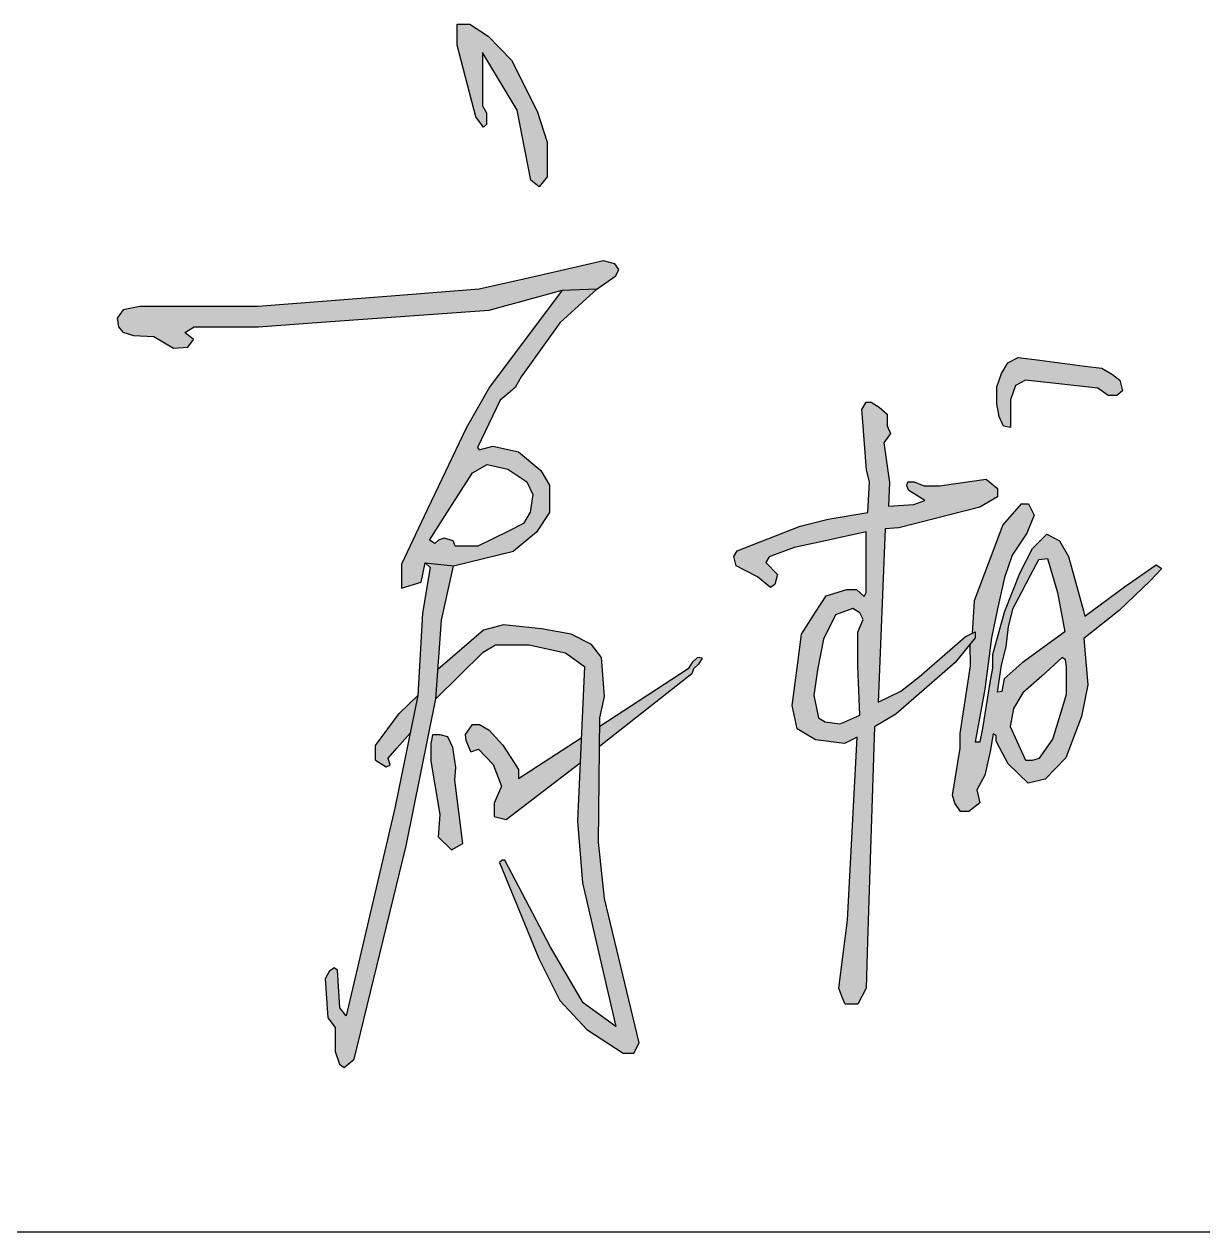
# Model space of a CAD drawing. Extents: x 33088 to 140010, y 13737 to 369010.
# Drawn here: x 90131 to 90937, y 301598 to 302423 of the extents above; entities that cross this region are included whole.
import ezdxf

# ---------------------------------------------------------------- set-up
doc = ezdxf.new("R2010")
doc.units = 0
doc.header["$LTSCALE"] = 1000
doc.header["$MEASUREMENT"] = 0
doc.layers.get('0').update_dxf_attribs({"linetype": 'CONTINUOUS'})
doc.layers.add('PUB_TITLE', color=4, linetype='CONTINUOUS')

msp = doc.modelspace()

# ---------------------------------------------------------------- hatches: boundary and pattern name
h = msp.add_hatch(color=256)
h.paths.add_polyline_path([(90448.32, 302415.14), (90435.72, 302423.47), (90427.17, 302423.47), (90427.17, 302409.16), (90439.99, 302360.07), (90445.12, 302353.02), (90447.26, 302354.89), (90447.26, 302357.66), (90447.26, 302362.77), (90444.49, 302367.67), (90444.49, 302378.11), (90444.49, 302404.09), (90468.17, 302364.76), (90477.55, 302316.84), (90483.31, 302312.35), (90488.7, 302319.08), (90488.7, 302342.78), (90481.86, 302363.91), (90464.34, 302398.92)])
h.paths.add_polyline_path([(90499.01, 302241.62), (90522.93, 302242.59), (90535.64, 302251.45), (90537.63, 302255.79), (90534.92, 302259.51), (90527.26, 302261.71), (90497.57, 302254.92), (90473.7, 302249.46), (90442.17, 302242.25), (90378.94, 302237.34), (90291.01, 302230.52), (90210.05, 302230.52), (90198.67, 302228.19), (90194.5, 302222.44), (90195.46, 302216.63), (90198.57, 302212.97), (90205.81, 302210.63), (90219.68, 302209.99), (90233.2, 302201.9), (90242.95, 302202.61), (90246.76, 302207.84), (90240.81, 302212.59), (90247.23, 302216.63), (90291.23, 302216.63), (90334.03, 302219.72), (90362.96, 302221.81), (90449.1, 302228.02)])
h.paths.add_polyline_path([(90456.65, 302166.46), (90460.43, 302169.68), (90466.73, 302175.04), (90470.93, 302182.26), (90497.33, 302219.21), (90522.93, 302242.59), (90499.01, 302241.62), (90449.3, 302175.32), (90433.34, 302147.33), (90404.57, 302086.98), (90389.01, 302054.34), (90389.01, 302037.9), (90402.43, 302041.94), (90405.22, 302055.27), (90424.62, 302053.05), (90465.58, 302063.13), (90481.51, 302076.19), (90490.21, 302089.64), (90490.21, 302108.26), (90484.41, 302118.4), (90469.1, 302131.04), (90451.62, 302135), (90442.31, 302132.33), (90441.07, 302134.01)])
h.paths.add_polyline_path([(90447.68, 302122.42), (90461.89, 302119.33), (90474.73, 302110.51), (90478.85, 302101.81), (90477.14, 302089.9), (90472.44, 302081.99), (90462.23, 302076.9), (90451.5, 302071.54), (90441.39, 302066.49), (90425.77, 302066.49), (90424.35, 302070.23), (90418.15, 302072.04), (90414.44, 302070.74), (90411.8, 302068.32), (90408.13, 302070.65), (90422.12, 302092.49), (90437.66, 302116.75)], flags=16)
h.paths.add_polyline_path([(90416.5, 302016.07), (90424.62, 302053.05), (90405.22, 302055.27), (90408.58, 302052.08), (90403.54, 302020.87), (90400.14, 301964.53), (90384.61, 301887.48), (90351.28, 301745.42), (90346.84, 301750.89), (90345.32, 301776.62), (90342.92, 301778.22), (90339.54, 301775.82), (90336.96, 301770.67), (90338.72, 301744.01), (90343.73, 301737.41), (90343.73, 301721.03), (90346.69, 301712.38), (90349.93, 301710.15), (90356.8, 301715.75), (90392.21, 301861.78), (90412.48, 301962.14)])
h.paths.add_polyline_path([(90505.04, 302006.38), (90484.87, 302010.03), (90458.79, 302012.72), (90445.11, 302009.06), (90413.99, 301982.33), (90412.48, 301962.14), (90444.99, 301994.18), (90453.26, 301999.09), (90476.49, 301999.09), (90501.28, 301993.73), (90514.24, 301984.36), (90509.51, 301878.6), (90512.79, 301836.51), (90535.69, 301738.2), (90513.4, 301754.46), (90491.1, 301792.36), (90459.77, 301851.8), (90457.85, 301851.93), (90456.09, 301850.35), (90482.99, 301784.61), (90497.47, 301756.07), (90515.87, 301736.19), (90540.74, 301720.04), (90547.95, 301720.04), (90551.68, 301727.02), (90528.03, 301825.64), (90523.72, 301864.31), (90524.82, 301949.17), (90527.82, 301963.71), (90525.91, 301990.46), (90519.12, 301999.43)])
h.paths.add_polyline_path([(90400.14, 301964.53), (90387.47, 301952.14), (90371.35, 301930.38), (90371.35, 301920.37), (90378.68, 301915.72), (90381.37, 301916.93), (90379.95, 301921.75), (90385.95, 301928.52), (90394.92, 301938.65)], flags=17)
h.paths.add_polyline_path([(90511.29, 301918.42), (90512.05, 301935.45), (90469.15, 301907.63), (90469.15, 301913.83), (90466.33, 301918.19), (90458.32, 301930.57), (90448.96, 301940.83), (90442.47, 301944.75), (90437.63, 301944.75), (90432.95, 301937.81), (90433.39, 301933.7), (90436.57, 301925.96), (90441.74, 301927.68), (90451.87, 301917.35), (90457.47, 301902.49), (90452.52, 301890.87), (90452.52, 301881.82), (90460.57, 301879.67)], flags=17)
h.paths.add_polyline_path([(90425.56, 301906.6), (90426.25, 301915.33), (90424.22, 301928.85), (90420.84, 301936.16), (90415.43, 301937.67), (90410.27, 301937.67), (90409.19, 301931.44), (90409.19, 301919.67), (90415.37, 301883.02), (90414.06, 301867.77), (90423.17, 301858.94), (90430.94, 301863.22)])
h.paths.add_polyline_path([(90587.69, 301979.34), (90588.8, 301982.74), (90592.27, 301985.91), (90594.72, 301990.03), (90591.47, 301990.47), (90587.81, 301987.1), (90585.19, 301982.79), (90524.74, 301943.25), (90524.57, 301929.68)])
for color, points in [(250, [(90448.32, 302415.14), (90435.72, 302423.47), (90427.17, 302423.47), (90427.17, 302409.16), (90439.99, 302360.07), (90445.12, 302353.02), (90447.26, 302354.89), (90447.26, 302357.66), (90447.26, 302362.77), (90444.49, 302367.67), (90444.49, 302378.11), (90444.49, 302404.09), (90468.17, 302364.76), (90477.55, 302316.84), (90483.31, 302312.35), (90488.7, 302319.08), (90488.7, 302342.78), (90481.86, 302363.91), (90464.34, 302398.92)]), (256, [(90194.5, 302222.44), (90195.46, 302216.63), (90198.57, 302212.97), (90205.81, 302210.63), (90219.68, 302209.99), (90233.2, 302201.9), (90242.95, 302202.61), (90246.76, 302207.84), (90240.81, 302212.59), (90247.23, 302216.63), (90291.23, 302216.63), (90334.03, 302219.72), (90362.96, 302221.81), (90449.1, 302228.02), (90499.01, 302241.62), (90522.93, 302242.59), (90535.64, 302251.45), (90537.63, 302255.79), (90534.92, 302259.51), (90527.26, 302261.71), (90497.57, 302254.92), (90473.7, 302249.46), (90442.17, 302242.25), (90378.94, 302237.34), (90291.01, 302230.52), (90210.05, 302230.52), (90198.67, 302228.19)]), (250, [(90875.44, 302183.99), (90868.13, 302188.18), (90856.37, 302189.71), (90825.57, 302193.73), (90810.87, 302195.64), (90803.84, 302191.97), (90799.36, 302184.62), (90796.32, 302175.52), (90796.32, 302163.86), (90797.91, 302155.2), (90800.87, 302148.61), (90805.68, 302147.81), (90805.68, 302157.96), (90805.68, 302166.6), (90809.05, 302176.48), (90815.97, 302179.96), (90844.76, 302176.82), (90865.31, 302174.57), (90872.39, 302169.63), (90878.23, 302169.63), (90882.16, 302172.89), (90880.47, 302179.96)]), (256, [(90796.32, 302163.86), (90797.91, 302155.2), (90800.87, 302148.61), (90805.68, 302147.81), (90805.68, 302157.96), (90805.68, 302166.6), (90809.05, 302176.48), (90815.97, 302179.96), (90844.76, 302176.82), (90865.31, 302174.57), (90872.39, 302169.63), (90878.23, 302169.63), (90882.16, 302172.89), (90880.47, 302179.96), (90875.44, 302183.99), (90868.13, 302188.18), (90856.37, 302189.71), (90825.57, 302193.73), (90810.87, 302195.64), (90803.84, 302191.97), (90799.36, 302184.62), (90796.32, 302175.52)]), (256, [(90524.74, 301943.25), (90524.57, 301929.68), (90587.69, 301979.34), (90588.8, 301982.74), (90592.27, 301985.91), (90594.72, 301990.03), (90591.47, 301990.47), (90587.81, 301987.1), (90585.19, 301982.79)])]:
    msp.add_hatch(color=color).paths.add_polyline_path(points)
h = msp.add_hatch(color=256)
h.paths.add_polyline_path([(90718.95, 302137.14), (90723.45, 302143.55), (90721.17, 302148.8), (90721.22, 302156.77), (90715.8, 302161.56), (90710.36, 302165.08), (90706.83, 302165.08), (90703.9, 302160.03), (90704.33, 302154.5), (90707.13, 302118.5), (90709.11, 302110.61), (90708.02, 302089.56), (90681, 302084.97), (90661.8, 302080.17), (90639.68, 302071.6), (90618.69, 302063.48), (90616.33, 302059.41), (90617.95, 302053.07), (90624.2, 302049.85), (90632.59, 302045.52), (90641.38, 302038.31), (90644.45, 302040.37), (90646.25, 302047.12), (90638.22, 302055.48), (90640.58, 302059.27), (90657.58, 302065.64), (90677.98, 302070.09), (90706.96, 302076.42), (90706.96, 302034.87), (90705.47, 302032.12), (90700.17, 302037.04), (90693.77, 302037.04), (90679.57, 302032.67), (90672.31, 302021.4), (90662.58, 302006.32), (90660.09, 301986.89), (90656.35, 301957.54), (90659.59, 301941.59), (90672.31, 301934.2), (90691.97, 301931.65), (90700.76, 301936.05), (90694.2, 301810.88), (90688.23, 301764.45), (90690.57, 301758.34), (90692.46, 301753.42), (90701.08, 301753.42), (90706.82, 301764.34), (90707.87, 301796.49), (90712.65, 301942.97), (90727.1, 301951.81), (90767.87, 301986.97), (90781.36, 302003.93), (90781.38, 302007.91), (90774.7, 302004.7), (90743.17, 301977.16), (90730.56, 301967.35), (90715.14, 301959.89), (90719.85, 302078.34), (90729.12, 302079.12), (90753.46, 302085.28), (90784.7, 302093.19), (90796.79, 302100.27), (90796.79, 302106.1), (90788.97, 302112.28), (90776.16, 302110.47), (90757, 302107.76), (90746.37, 302107.76), (90739.64, 302110.53), (90735.49, 302110.53), (90734.68, 302107.76), (90736.06, 302104.75), (90746.97, 302097.76), (90739.4, 302094.99), (90722.17, 302093.95), (90722.84, 302110.1)])
h.paths.add_polyline_path([(90697.83, 302024.06), (90702.5, 302021.02), (90704.94, 302016.34), (90701.28, 302007.81), (90701.28, 301984.85), (90702.5, 301951.11), (90692.21, 301946.52), (90688.9, 301945.11), (90678.96, 301946.52), (90674.18, 301949.16), (90672.83, 301955.75), (90671.03, 301964.57), (90673.63, 301982), (90677.69, 302002.93), (90685.83, 302019.59)], flags=16)
h.paths.add_polyline_path([(90875.44, 302183.99), (90868.13, 302188.18), (90856.37, 302189.71), (90825.57, 302193.73), (90810.87, 302195.64), (90803.84, 302191.97), (90799.36, 302184.62), (90796.32, 302175.52), (90796.32, 302163.86), (90797.91, 302155.2), (90800.87, 302148.61), (90805.68, 302147.81), (90805.68, 302157.96), (90805.68, 302166.6), (90809.05, 302176.48), (90815.97, 302179.96), (90844.76, 302176.82), (90865.31, 302174.57), (90872.39, 302169.63), (90878.23, 302169.63), (90882.16, 302172.89), (90880.47, 302179.96)])
h.paths.add_polyline_path([(90801.52, 302045.17), (90806.68, 302060.4), (90816.77, 302075.41), (90821.7, 302087.73), (90817.89, 302095.51), (90812.86, 302095.51), (90800.37, 302081.24), (90790.93, 302056.26), (90780.73, 302029.25), (90779.32, 302006.92), (90781.38, 302007.91), (90781.36, 302003.93), (90777.98, 301999.68), (90778.3, 301984.66), (90771.14, 301938.4), (90771.14, 301928.43), (90765.94, 301896.35), (90767.64, 301890.88), (90771.34, 301885.19), (90777.03, 301885.19), (90784.71, 301891.16), (90782.66, 301899.91), (90788.15, 301910.1), (90791.77, 301926.23), (90793.84, 301938.25), (90795.74, 301937.03), (90795.74, 301933.46), (90796.34, 301932.32), (90804.07, 301917.66), (90817.8, 301904.54), (90829.29, 301907.17), (90843.49, 301921.84), (90854.19, 301950.21), (90858.43, 301971.85), (90855.75, 302003.56), (90879.9, 302022.59), (90901.11, 302042.86), (90909.01, 302051.3), (90905.33, 302053.73), (90883.5, 302038.85), (90856.56, 302018.76), (90855.54, 302022.45), (90845.33, 302059.48), (90839.18, 302070.24), (90830.37, 302074.85), (90820.72, 302065.07), (90812.2, 302048.58), (90801.64, 302022.19), (90799.19, 302013.3), (90793.46, 301992.48), (90793.46, 301983.12), (90791.77, 301973.34), (90786.76, 301942.01), (90784.87, 301932.89), (90781.44, 301932.89), (90788.07, 301968.87), (90792.51, 302003.98), (90796.81, 302023.66)])
h.paths.add_polyline_path([(90813.31, 302035.47), (90819.36, 302046.82), (90825.04, 302057.47), (90830.99, 302058.22), (90837.66, 302034.92), (90842.73, 302007.94), (90813.6, 301986.89), (90801.3, 301975.81), (90800.47, 301971.12), (90799.76, 301967.11), (90796.76, 301966.85), (90799.48, 301985.13), (90802.57, 301997.85), (90804.28, 302011.63), (90807.33, 302024.25)], flags=16)
h.paths.add_polyline_path([(90840.95, 301990.39), (90843.13, 301988.95), (90843.82, 301983.84), (90843.82, 301965.35), (90841.31, 301957.01), (90834.57, 301934.58), (90825.52, 301921.58), (90820.74, 301920.2), (90815.91, 301920.2), (90809.9, 301933.22), (90805.29, 301943.2), (90807.77, 301955.67), (90814.1, 301966.2), (90826.95, 301977.78)], flags=16)
h.paths.add_polyline_path([(91056.66, 302293.45), (91083.49, 302292), (91096.06, 302288.86), (91114.43, 302287.29), (91128.72, 302286.07), (91141.74, 302283.09), (91163.91, 302280.8), (91189.11, 302278.2), (91220.4, 302278.2), (91238.87, 302280.15), (91246.26, 302277.33), (91259.73, 302280.15), (91264.53, 302281.9), (91268.07, 302285.22), (91268.07, 302289.08), (91263.67, 302292.19), (91259.81, 302293.59), (91212.98, 302291.73), (91202.71, 302291.32), (91196.55, 302290.22), (91123.03, 302299.98), (91107.61, 302299.98), (91088.17, 302305.84), (91070.27, 302305.84), (91058.25, 302307.2), (91041.04, 302304.62), (91027.79, 302299.59), (91020.02, 302293.51), (91013.29, 302292.63), (91008.91, 302285.92), (91005.37, 302280.62), (91005.37, 302271.13), (91008.58, 302266.22), (91013.28, 302264.14), (91019.15, 302265.61), (91023.81, 302278.33), (91032.86, 302285.43), (91045.6, 302290.32)])
h.paths.add_polyline_path([(91049.24, 302146.99), (91040.57, 302155.99), (91031.22, 302155.99), (91028.49, 302152.2), (91037.47, 302135.77), (91042, 302129.57), (91043.85, 302122.53), (91046.86, 302117.27), (91050.6, 302117.61), (91053.49, 302120.16), (91054.51, 302129.67)])
h.paths.add_polyline_path([(91141.11, 302205.63), (91148.04, 302206.89), (91150.69, 302209.31), (91150.84, 302212.52), (91146.03, 302221.36), (91140.06, 302224.53), (91131.6, 302222.18), (91127.5, 302215.43), (91103.26, 302087.94), (91096.59, 302018.49), (91090.99, 302011.14), (91090.99, 302000.36), (91095.4, 301995.49), (91101.67, 301997.46), (91110.6, 302002.33), (91125.1, 302013.23), (91129.28, 302023.2), (91141.2, 302038.58), (91141.49, 302047.56), (91145.24, 302051.76), (91145.24, 302037.61), (91143.59, 302023.09), (91140.26, 302005.28), (91138.66, 301965.05), (91139.63, 301919.43), (91134.04, 301921.91), (91131.14, 301914.05), (91136.73, 301903.49), (91136.73, 301891.7), (91138.52, 301883.18), (91142.83, 301879.23), (91143.91, 301876.22), (91148.94, 301876.22), (91153.18, 301878.08), (91154.83, 301883.4), (91154.61, 301901.7), (91151.81, 301908.2), (91151.81, 301936.34), (91154.07, 301963.14), (91153.18, 302002.11), (91156.84, 302016.03), (91157.71, 302019.32), (91157.71, 302025.19), (91158.98, 302042.32), (91158.52, 302057.91), (91162.91, 302076), (91179.92, 302099.95), (91200.6, 302123.62), (91215.23, 302134.77), (91221.68, 302141.34), (91222.51, 302145.86), (91221.35, 302151.66), (91207.69, 302154.38), (91194.23, 302154.38), (91161.15, 302155.63), (91146.79, 302150.29), (91134.94, 302147.96), (91127.35, 302147.96), (91127.35, 302152.61)])
h.paths.add_polyline_path([(91127.68, 302135.26), (91151.8, 302134.88), (91154.34, 302130.56), (91157.01, 302130.56), (91164.75, 302130.55), (91159.17, 302136.65), (91161.84, 302143.63), (91197.27, 302141.86), (91199.38, 302138.63), (91188.31, 302126.04), (91183.17, 302123.72), (91175.28, 302116.01), (91167.04, 302104.66), (91165.03, 302104.66), (91164.25, 302108.9), (91167.31, 302112.56), (91167.31, 302116.63), (91161, 302120.9), (91153.48, 302120.22), (91150.58, 302112.65), (91151.87, 302104.11), (91150.24, 302078.79), (91140.75, 302062.32), (91125.44, 302035.74), (91110.61, 302017.54), (91107.7, 302018.35), (91110.94, 302026.55), (91110.51, 302037.79), (91113.22, 302041.14), (91113.48, 302051.41), (91112.66, 302059), (91116.98, 302064.06), (91116.98, 302076.53), (91118.28, 302094.74), (91124.12, 302130.31)], flags=16)
h.paths.add_polyline_path([(91045.63, 302017.8), (91038.3, 302025.42), (91038.3, 302033.63), (91041.68, 302045.26), (91042.76, 302046.54), (91047.71, 302046.54), (91049.85, 302052.03), (91047.58, 302059.25), (91043.83, 302061.53), (91026.82, 302054.7), (91024.28, 302046.81), (91022.8, 302032.76), (91024.68, 302021.25), (91039.55, 302005.52), (91049.05, 302000.44), (91060.3, 301996.42), (91074.22, 301991.45), (91084.94, 301989.2), (91083.76, 301984.78), (91040.18, 301924.3), (91020.61, 301897.13), (91006.77, 301872.36), (90991.09, 301844.3), (90991.09, 301829.88), (90994.28, 301820.28), (91006.05, 301817.4), (91026.46, 301817.4), (91052.4, 301817.4), (91075.22, 301817.4), (91114.36, 301823.88), (91127.45, 301826.05), (91155.06, 301826.05), (91191.32, 301826.05), (91217.74, 301832), (91243.92, 301832), (91249.44, 301837.28), (91252.26, 301839.98), (91252.26, 301848.56), (91239.83, 301848.56), (91224.94, 301845.44), (91203.81, 301845.44), (91178.35, 301839.92), (91162.62, 301841.6), (91146.49, 301838.28), (91124.44, 301840.17), (91108.08, 301835.2), (91073.86, 301830.12), (91044.34, 301828.97), (91028.19, 301830.87), (91018.93, 301833.39), (91009.78, 301831.4), (91005.89, 301834.55), (91005.89, 301842.33), (91023.14, 301872.59), (91040.88, 301903.71), (91079.13, 301953.93), (91092.24, 301976.18), (91096.13, 301988.87), (91091.94, 301995.41), (91082.53, 302000.78), (91074.98, 302005.09), (91067.94, 302009.12), (91056.98, 302009.12)])
h.paths.add_polyline_path([(91334.65, 301870.75), (91330.29, 301874.08), (91324.99, 301874.08), (91320.19, 301868.52), (91320.19, 301862.96), (91323.43, 301857.5), (91329.74, 301857.5), (91335.95, 301863.52)])
h = msp.add_hatch(color=250)
h.paths.add_polyline_path([(90362.96, 302221.81), (90449.1, 302228.02), (90499.01, 302241.62), (90522.93, 302242.59), (90535.64, 302251.45), (90537.63, 302255.79), (90534.92, 302259.51), (90527.26, 302261.71), (90497.57, 302254.92), (90473.7, 302249.46), (90442.17, 302242.25), (90378.94, 302237.34), (90291.01, 302230.52), (90210.05, 302230.52), (90198.67, 302228.19), (90194.5, 302222.44), (90195.46, 302216.63), (90198.57, 302212.97), (90205.81, 302210.63), (90219.68, 302209.99), (90233.2, 302201.9), (90242.95, 302202.61), (90246.76, 302207.84), (90240.81, 302212.59), (90247.23, 302216.63), (90291.23, 302216.63), (90334.03, 302219.72)])
h.paths.add_polyline_path([(90497.33, 302219.21), (90522.93, 302242.59), (90499.01, 302241.62), (90449.3, 302175.32), (90433.34, 302147.33), (90404.57, 302086.98), (90389.01, 302054.34), (90389.01, 302037.9), (90402.43, 302041.94), (90405.22, 302055.27), (90424.62, 302053.05), (90465.58, 302063.13), (90481.51, 302076.19), (90490.21, 302089.64), (90490.21, 302108.26), (90484.41, 302118.4), (90469.1, 302131.04), (90451.62, 302135), (90442.31, 302132.33), (90441.07, 302134.01), (90456.65, 302166.46), (90460.43, 302169.68), (90466.73, 302175.04), (90470.93, 302182.26)])
h.paths.add_polyline_path([(90461.89, 302119.33), (90474.73, 302110.51), (90478.85, 302101.81), (90477.14, 302089.9), (90472.44, 302081.99), (90462.23, 302076.9), (90451.5, 302071.54), (90441.39, 302066.49), (90425.77, 302066.49), (90424.35, 302070.23), (90418.15, 302072.04), (90414.44, 302070.74), (90411.8, 302068.32), (90408.13, 302070.65), (90422.12, 302092.49), (90437.66, 302116.75), (90447.68, 302122.42)], flags=16)
h.paths.add_polyline_path([(90424.62, 302053.05), (90405.22, 302055.27), (90408.58, 302052.08), (90403.54, 302020.87), (90400.14, 301964.53), (90384.61, 301887.48), (90351.28, 301745.42), (90346.84, 301750.89), (90345.32, 301776.62), (90342.92, 301778.22), (90339.54, 301775.82), (90336.96, 301770.67), (90338.72, 301744.01), (90343.73, 301737.41), (90343.73, 301721.03), (90346.69, 301712.38), (90349.93, 301710.15), (90356.8, 301715.75), (90392.21, 301861.78), (90412.48, 301962.14), (90416.5, 302016.07)])
h.paths.add_polyline_path([(90400.14, 301964.53), (90387.47, 301952.14), (90371.35, 301930.38), (90371.35, 301920.37), (90378.68, 301915.72), (90381.37, 301916.93), (90379.95, 301921.75), (90385.95, 301928.52), (90394.92, 301938.65)], flags=17)
h.paths.add_polyline_path([(90505.04, 302006.38), (90484.87, 302010.03), (90458.79, 302012.72), (90445.11, 302009.06), (90413.99, 301982.33), (90412.48, 301962.14), (90444.99, 301994.18), (90453.26, 301999.09), (90476.49, 301999.09), (90501.28, 301993.73), (90514.24, 301984.36), (90509.51, 301878.6), (90512.79, 301836.51), (90535.69, 301738.2), (90513.4, 301754.46), (90491.1, 301792.36), (90459.77, 301851.8), (90457.85, 301851.93), (90456.09, 301850.35), (90482.99, 301784.61), (90497.47, 301756.07), (90515.87, 301736.19), (90540.74, 301720.04), (90547.95, 301720.04), (90551.68, 301727.02), (90528.03, 301825.64), (90523.72, 301864.31), (90524.82, 301949.17), (90527.82, 301963.71), (90525.91, 301990.46), (90519.12, 301999.43)])
h.paths.add_polyline_path([(90466.33, 301918.19), (90458.32, 301930.57), (90448.96, 301940.83), (90442.47, 301944.75), (90437.63, 301944.75), (90432.95, 301937.81), (90433.39, 301933.7), (90436.57, 301925.96), (90441.74, 301927.68), (90451.87, 301917.35), (90457.47, 301902.49), (90452.52, 301890.87), (90452.52, 301881.82), (90460.57, 301879.67), (90511.29, 301918.42), (90512.05, 301935.45), (90469.15, 301907.63), (90469.15, 301913.83)], flags=17)
h.paths.add_polyline_path([(90587.69, 301979.34), (90588.8, 301982.74), (90592.27, 301985.91), (90594.72, 301990.03), (90591.47, 301990.47), (90587.81, 301987.1), (90585.19, 301982.79), (90524.74, 301943.25), (90524.57, 301929.68)])
h.paths.add_polyline_path([(90426.25, 301915.33), (90424.22, 301928.85), (90420.84, 301936.16), (90415.43, 301937.67), (90410.27, 301937.67), (90409.19, 301931.44), (90409.19, 301919.67), (90415.37, 301883.02), (90414.06, 301867.77), (90423.17, 301858.94), (90430.94, 301863.22), (90425.56, 301906.6)])
h = msp.add_hatch(color=256)
h.paths.add_polyline_path([(90441.07, 302134.01), (90456.65, 302166.46), (90460.43, 302169.68), (90466.73, 302175.04), (90470.93, 302182.26), (90497.33, 302219.21), (90522.93, 302242.59), (90499.01, 302241.62), (90449.3, 302175.32), (90433.34, 302147.33), (90404.57, 302086.98), (90389.01, 302054.34), (90389.01, 302037.9), (90402.43, 302041.94), (90405.22, 302055.27), (90424.62, 302053.05), (90465.58, 302063.13), (90481.51, 302076.19), (90490.21, 302089.64), (90490.21, 302108.26), (90484.41, 302118.4), (90469.1, 302131.04), (90451.62, 302135), (90442.31, 302132.33)])
h.paths.add_polyline_path([(90447.68, 302122.42), (90461.89, 302119.33), (90474.73, 302110.51), (90478.85, 302101.81), (90477.14, 302089.9), (90472.44, 302081.99), (90462.23, 302076.9), (90451.5, 302071.54), (90441.39, 302066.49), (90425.77, 302066.49), (90424.35, 302070.23), (90418.15, 302072.04), (90414.44, 302070.74), (90411.8, 302068.32), (90408.13, 302070.65), (90422.12, 302092.49), (90437.66, 302116.75)], flags=16)
h.paths.add_polyline_path([(90424.62, 302053.05), (90405.22, 302055.27), (90408.58, 302052.08), (90403.54, 302020.87), (90400.14, 301964.53), (90384.61, 301887.48), (90351.28, 301745.42), (90346.84, 301750.89), (90345.32, 301776.62), (90342.92, 301778.22), (90339.54, 301775.82), (90336.96, 301770.67), (90338.72, 301744.01), (90343.73, 301737.41), (90343.73, 301721.03), (90346.69, 301712.38), (90349.93, 301710.15), (90356.8, 301715.75), (90392.21, 301861.78), (90412.48, 301962.14), (90416.5, 302016.07)])
h.paths.add_polyline_path([(90444.99, 301994.18), (90453.26, 301999.09), (90476.49, 301999.09), (90501.28, 301993.73), (90514.24, 301984.36), (90509.51, 301878.6), (90512.79, 301836.51), (90535.69, 301738.2), (90513.4, 301754.46), (90491.1, 301792.36), (90459.77, 301851.8), (90457.85, 301851.93), (90456.09, 301850.35), (90482.99, 301784.61), (90497.47, 301756.07), (90515.87, 301736.19), (90540.74, 301720.04), (90547.95, 301720.04), (90551.68, 301727.02), (90528.03, 301825.64), (90523.72, 301864.31), (90524.82, 301949.17), (90527.82, 301963.71), (90525.91, 301990.46), (90519.12, 301999.43), (90505.04, 302006.38), (90484.87, 302010.03), (90458.79, 302012.72), (90445.11, 302009.06), (90413.99, 301982.33), (90412.48, 301962.14)])
h.paths.add_polyline_path([(90400.14, 301964.53), (90387.47, 301952.14), (90371.35, 301930.38), (90371.35, 301920.37), (90378.68, 301915.72), (90381.37, 301916.93), (90379.95, 301921.75), (90385.95, 301928.52), (90394.92, 301938.65)], flags=17)
h.paths.add_polyline_path([(90425.56, 301906.6), (90426.25, 301915.33), (90424.22, 301928.85), (90420.84, 301936.16), (90415.43, 301937.67), (90410.27, 301937.67), (90409.19, 301931.44), (90409.19, 301919.67), (90415.37, 301883.02), (90414.06, 301867.77), (90423.17, 301858.94), (90430.94, 301863.22)])
h.paths.add_polyline_path([(90511.29, 301918.42), (90512.05, 301935.45), (90469.15, 301907.63), (90469.15, 301913.83), (90466.33, 301918.19), (90458.32, 301930.57), (90448.96, 301940.83), (90442.47, 301944.75), (90437.63, 301944.75), (90432.95, 301937.81), (90433.39, 301933.7), (90436.57, 301925.96), (90441.74, 301927.68), (90451.87, 301917.35), (90457.47, 301902.49), (90452.52, 301890.87), (90452.52, 301881.82), (90460.57, 301879.67)], flags=17)
h = msp.add_hatch(color=256)
h.paths.add_polyline_path([(90796.32, 302163.86), (90797.91, 302155.2), (90800.87, 302148.61), (90805.68, 302147.81), (90805.68, 302157.96), (90805.68, 302166.6), (90809.05, 302176.48), (90815.97, 302179.96), (90844.76, 302176.82), (90865.31, 302174.57), (90872.39, 302169.63), (90878.23, 302169.63), (90882.16, 302172.89), (90880.47, 302179.96), (90875.44, 302183.99), (90868.13, 302188.18), (90856.37, 302189.71), (90825.57, 302193.73), (90810.87, 302195.64), (90803.84, 302191.97), (90799.36, 302184.62), (90796.32, 302175.52)])
h.paths.add_polyline_path([(90771.14, 301928.43), (90765.94, 301896.35), (90767.64, 301890.88), (90771.34, 301885.19), (90777.03, 301885.19), (90784.71, 301891.16), (90782.66, 301899.91), (90788.15, 301910.1), (90791.77, 301926.23), (90793.84, 301938.25), (90795.74, 301937.03), (90795.74, 301933.46), (90796.34, 301932.32), (90804.07, 301917.66), (90817.8, 301904.54), (90829.29, 301907.17), (90843.49, 301921.84), (90854.19, 301950.21), (90858.43, 301971.85), (90855.75, 302003.56), (90879.9, 302022.59), (90901.11, 302042.86), (90909.01, 302051.3), (90905.33, 302053.73), (90883.5, 302038.85), (90856.56, 302018.76), (90855.54, 302022.45), (90845.33, 302059.48), (90839.18, 302070.24), (90830.37, 302074.85), (90820.72, 302065.07), (90812.2, 302048.58), (90801.64, 302022.19), (90799.19, 302013.3), (90793.46, 301992.48), (90793.46, 301983.12), (90791.77, 301973.34), (90786.76, 301942.01), (90784.87, 301932.89), (90781.44, 301932.89), (90788.07, 301968.87), (90792.51, 302003.98), (90796.81, 302023.66), (90801.52, 302045.17), (90806.68, 302060.4), (90816.77, 302075.41), (90821.7, 302087.73), (90817.89, 302095.51), (90812.86, 302095.51), (90800.37, 302081.24), (90790.93, 302056.26), (90780.73, 302029.25), (90779.32, 302006.92), (90781.38, 302007.91), (90781.36, 302003.93), (90777.98, 301999.68), (90778.3, 301984.66), (90771.14, 301938.4)])
h.paths.add_polyline_path([(90796.76, 301966.85), (90799.48, 301985.13), (90802.57, 301997.85), (90804.28, 302011.63), (90807.33, 302024.25), (90813.31, 302035.47), (90819.36, 302046.82), (90825.04, 302057.47), (90830.99, 302058.22), (90837.66, 302034.92), (90842.73, 302007.94), (90813.6, 301986.89), (90801.3, 301975.81), (90800.47, 301971.12), (90799.76, 301967.11)], flags=16)
h.paths.add_polyline_path([(90805.29, 301943.2), (90807.77, 301955.67), (90814.1, 301966.2), (90826.95, 301977.78), (90842.73, 301991.99), (90843.82, 301983.84), (90843.82, 301965.35), (90841.31, 301957.01), (90834.57, 301934.58), (90824.56, 301920.2), (90815.91, 301920.2), (90809.9, 301933.22)], flags=16)
h = msp.add_hatch(color=250)
h.paths.add_polyline_path([(90718.95, 302137.14), (90723.45, 302143.55), (90721.17, 302148.8), (90721.22, 302156.77), (90715.8, 302161.56), (90710.36, 302165.08), (90706.83, 302165.08), (90703.9, 302160.03), (90704.33, 302154.5), (90707.13, 302118.5), (90709.11, 302110.61), (90708.02, 302089.56), (90681, 302084.97), (90661.8, 302080.17), (90639.68, 302071.6), (90618.69, 302063.48), (90616.33, 302059.41), (90617.95, 302053.07), (90624.2, 302049.85), (90632.59, 302045.52), (90641.38, 302038.31), (90644.45, 302040.37), (90646.25, 302047.12), (90638.22, 302055.48), (90640.58, 302059.27), (90657.58, 302065.64), (90677.98, 302070.09), (90706.96, 302076.42), (90706.96, 302034.87), (90705.47, 302032.12), (90700.17, 302037.04), (90693.77, 302037.04), (90679.57, 302032.67), (90672.31, 302021.4), (90662.58, 302006.32), (90660.09, 301986.89), (90656.35, 301957.54), (90659.59, 301941.59), (90672.31, 301934.2), (90691.97, 301931.65), (90700.76, 301936.05), (90694.2, 301810.88), (90688.23, 301764.45), (90690.57, 301758.34), (90692.46, 301753.42), (90701.08, 301753.42), (90706.82, 301764.34), (90707.87, 301796.49), (90712.65, 301942.97), (90727.1, 301951.81), (90767.87, 301986.97), (90781.36, 302003.93), (90781.38, 302007.91), (90774.7, 302004.7), (90743.17, 301977.16), (90730.56, 301967.35), (90715.14, 301959.89), (90719.85, 302078.34), (90729.12, 302079.12), (90753.46, 302085.28), (90784.7, 302093.19), (90796.79, 302100.27), (90796.79, 302106.1), (90788.97, 302112.28), (90776.16, 302110.47), (90757, 302107.76), (90746.37, 302107.76), (90739.64, 302110.53), (90735.49, 302110.53), (90734.68, 302107.76), (90736.06, 302104.75), (90746.97, 302097.76), (90739.4, 302094.99), (90722.17, 302093.95), (90722.84, 302110.1)])
h.paths.add_polyline_path([(90697.83, 302024.06), (90702.5, 302021.02), (90704.94, 302016.34), (90701.28, 302007.81), (90701.28, 301984.85), (90702.5, 301951.11), (90692.21, 301946.52), (90688.9, 301945.11), (90678.96, 301946.52), (90674.18, 301949.16), (90672.83, 301955.75), (90671.03, 301964.57), (90673.63, 301982), (90677.69, 302002.93), (90685.83, 302019.59)], flags=16)
h = msp.add_hatch(color=250)
h.paths.add_polyline_path([(90801.52, 302045.17), (90806.68, 302060.4), (90816.77, 302075.41), (90821.7, 302087.73), (90817.89, 302095.51), (90812.86, 302095.51), (90800.37, 302081.24), (90790.93, 302056.26), (90780.73, 302029.25), (90779.32, 302006.92), (90781.38, 302007.91), (90781.36, 302003.93), (90777.98, 301999.68), (90778.3, 301984.66), (90771.14, 301938.4), (90771.14, 301928.43), (90765.94, 301896.35), (90767.64, 301890.88), (90771.34, 301885.19), (90777.03, 301885.19), (90784.71, 301891.16), (90782.66, 301899.91), (90788.15, 301910.1), (90791.77, 301926.23), (90793.84, 301938.25), (90795.74, 301937.03), (90795.74, 301933.46), (90796.34, 301932.32), (90804.07, 301917.66), (90817.8, 301904.54), (90829.29, 301907.17), (90843.49, 301921.84), (90854.19, 301950.21), (90858.43, 301971.85), (90855.75, 302003.56), (90879.9, 302022.59), (90901.11, 302042.86), (90909.01, 302051.3), (90905.33, 302053.73), (90883.5, 302038.85), (90856.56, 302018.76), (90855.54, 302022.45), (90845.33, 302059.48), (90839.18, 302070.24), (90830.37, 302074.85), (90820.72, 302065.07), (90812.2, 302048.58), (90801.64, 302022.19), (90799.19, 302013.3), (90793.46, 301992.48), (90793.46, 301983.12), (90791.77, 301973.34), (90786.76, 301942.01), (90784.87, 301932.89), (90781.44, 301932.89), (90788.07, 301968.87), (90792.51, 302003.98), (90796.81, 302023.66)])
h.paths.add_polyline_path([(90813.31, 302035.47), (90819.36, 302046.82), (90825.04, 302057.47), (90830.99, 302058.22), (90837.66, 302034.92), (90842.73, 302007.94), (90813.6, 301986.89), (90801.3, 301975.81), (90800.47, 301971.12), (90799.76, 301967.11), (90796.76, 301966.85), (90799.48, 301985.13), (90802.57, 301997.85), (90804.28, 302011.63), (90807.33, 302024.25)], flags=16)
h.paths.add_polyline_path([(90840.95, 301990.39), (90843.13, 301988.95), (90843.82, 301983.84), (90843.82, 301965.35), (90841.31, 301957.01), (90834.57, 301934.58), (90825.52, 301921.58), (90820.74, 301920.2), (90815.91, 301920.2), (90809.9, 301933.22), (90805.29, 301943.2), (90807.77, 301955.67), (90814.1, 301966.2), (90826.95, 301977.78)], flags=16)

# ---------------------------------------------------------------- linework, layer by layer
for p, q in [((90427.17, 302409.16), (90427.17, 302423.47)), ((90427.17, 302423.47), (90435.72, 302423.47)), ((90435.72, 302423.47), (90448.32, 302415.14)), ((90448.32, 302415.14), (90464.34, 302398.92)), ((90439.99, 302360.07), (90427.17, 302409.16)), ((90468.17, 302364.76), (90444.49, 302404.09)), ((90444.49, 302404.09), (90444.49, 302378.11)), ((90464.34, 302398.92), (90481.86, 302363.91)), ((90444.49, 302378.11), (90444.49, 302367.67)), ((90444.49, 302367.67), (90447.26, 302362.77)), ((90447.26, 302362.77), (90447.26, 302357.66)), ((90477.55, 302316.84), (90468.17, 302364.76)), ((90481.86, 302363.91), (90488.7, 302342.78)), ((90445.12, 302353.02), (90439.99, 302360.07)), ((90447.26, 302354.89), (90445.12, 302353.02)), ((90447.26, 302357.66), (90447.26, 302354.89)), ((90488.7, 302342.78), (90488.7, 302319.08)), ((90488.7, 302319.08), (90483.31, 302312.35)), ((90483.31, 302312.35), (90477.55, 302316.84)), ((90527.26, 302261.71), (90497.57, 302254.92)), ((90534.92, 302259.51), (90527.26, 302261.71)), ((90497.57, 302254.92), (90473.7, 302249.46)), ((90537.63, 302255.79), (90534.92, 302259.51)), ((90535.64, 302251.45), (90537.63, 302255.79)), ((90473.7, 302249.46), (90442.17, 302242.25)), ((90522.93, 302242.59), (90535.64, 302251.45)), ((90378.94, 302237.34), (90291.01, 302230.52)), ((90442.17, 302242.25), (90378.94, 302237.34)), ((90449.1, 302228.02), (90499.01, 302241.62)), ((90499.01, 302241.62), (90449.3, 302175.32)), ((90522.93, 302242.59), (90497.33, 302219.21)), ((90499.01, 302241.62), (90522.93, 302242.59)), ((90198.67, 302228.19), (90194.5, 302222.44)), ((90210.05, 302230.52), (90198.67, 302228.19)), ((90291.01, 302230.52), (90210.05, 302230.52)), ((90362.96, 302221.81), (90449.1, 302228.02)), ((90194.5, 302222.44), (90195.46, 302216.63)), ((90334.03, 302219.72), (90362.96, 302221.81)), ((90195.46, 302216.63), (90198.57, 302212.97)), ((90198.57, 302212.97), (90205.81, 302210.63)), ((90240.81, 302212.59), (90247.23, 302216.63)), ((90246.76, 302207.84), (90240.81, 302212.59)), ((90247.23, 302216.63), (90291.23, 302216.63)), ((90291.23, 302216.63), (90334.03, 302219.72)), ((90497.33, 302219.21), (90470.93, 302182.26)), ((90205.81, 302210.63), (90219.68, 302209.99)), ((90219.68, 302209.99), (90233.2, 302201.9)), ((90242.95, 302202.61), (90246.76, 302207.84)), ((90233.2, 302201.9), (90242.95, 302202.61)), ((90803.84, 302191.97), (90810.87, 302195.64)), ((90810.87, 302195.64), (90825.57, 302193.73)), ((90799.36, 302184.62), (90803.84, 302191.97)), ((90825.57, 302193.73), (90856.37, 302189.71)), ((90856.37, 302189.71), (90868.13, 302188.18)), ((90868.13, 302188.18), (90875.44, 302183.99)), ((90470.93, 302182.26), (90466.73, 302175.04)), ((90796.32, 302175.52), (90799.36, 302184.62)), ((90815.97, 302179.96), (90809.05, 302176.48)), ((90844.76, 302176.82), (90815.97, 302179.96)), ((90875.44, 302183.99), (90880.47, 302179.96)), ((90880.47, 302179.96), (90882.16, 302172.89)), ((90449.3, 302175.32), (90433.34, 302147.33)), ((90466.73, 302175.04), (90460.43, 302169.68)), ((90796.32, 302163.86), (90796.32, 302175.52)), ((90809.05, 302176.48), (90805.68, 302166.6)), ((90865.31, 302174.57), (90844.76, 302176.82)), ((90872.39, 302169.63), (90865.31, 302174.57)), ((90882.16, 302172.89), (90878.23, 302169.63)), ((90456.65, 302166.46), (90441.07, 302134.01)), ((90460.43, 302169.68), (90456.65, 302166.46)), ((90703.9, 302160.03), (90706.83, 302165.08)), ((90706.83, 302165.08), (90710.36, 302165.08)), ((90710.36, 302165.08), (90715.8, 302161.56)), ((90797.91, 302155.2), (90796.32, 302163.86)), ((90805.68, 302166.6), (90805.68, 302157.96)), ((90878.23, 302169.63), (90872.39, 302169.63)), ((90704.33, 302154.5), (90703.9, 302160.03)), ((90707.13, 302118.5), (90704.33, 302154.5)), ((90715.8, 302161.56), (90721.22, 302156.77)), ((90721.22, 302156.77), (90721.17, 302148.8)), ((90800.87, 302148.61), (90797.91, 302155.2)), ((90805.68, 302157.96), (90805.68, 302147.81)), ((90433.34, 302147.33), (90404.57, 302086.98)), ((90721.17, 302148.8), (90723.45, 302143.55)), ((90805.68, 302147.81), (90800.87, 302148.61)), ((90723.45, 302143.55), (90718.95, 302137.14)), ((90441.07, 302134.01), (90442.31, 302132.33)), ((90442.31, 302132.33), (90451.62, 302135)), ((90451.62, 302135), (90469.1, 302131.04)), ((90469.1, 302131.04), (90484.41, 302118.4)), ((90718.95, 302137.14), (90722.84, 302110.1)), ((90437.66, 302116.75), (90447.68, 302122.42)), ((90447.68, 302122.42), (90461.89, 302119.33)), ((90422.12, 302092.49), (90437.66, 302116.75)), ((90461.89, 302119.33), (90474.73, 302110.51)), ((90484.41, 302118.4), (90490.21, 302108.26)), ((90709.11, 302110.61), (90707.13, 302118.5)), ((90474.73, 302110.51), (90478.85, 302101.81)), ((90490.21, 302108.26), (90490.21, 302089.64)), ((90708.02, 302089.56), (90709.11, 302110.61)), ((90722.84, 302110.1), (90722.17, 302093.95)), ((90734.68, 302107.76), (90735.49, 302110.53)), ((90736.06, 302104.75), (90734.68, 302107.76)), ((90735.49, 302110.53), (90739.64, 302110.53)), ((90746.97, 302097.76), (90736.06, 302104.75)), ((90739.64, 302110.53), (90746.37, 302107.76)), ((90746.37, 302107.76), (90757, 302107.76)), ((90757, 302107.76), (90776.16, 302110.47)), ((90776.16, 302110.47), (90788.97, 302112.28)), ((90788.97, 302112.28), (90796.79, 302106.1)), ((90796.79, 302106.1), (90796.79, 302100.27)), ((90478.85, 302101.81), (90477.14, 302089.9)), ((90739.4, 302094.99), (90746.97, 302097.76)), ((90796.79, 302100.27), (90784.7, 302093.19)), ((90408.13, 302070.65), (90422.12, 302092.49)), ((90477.14, 302089.9), (90472.44, 302081.99)), ((90490.21, 302089.64), (90481.51, 302076.19)), ((90681, 302084.97), (90708.02, 302089.56)), ((90722.17, 302093.95), (90739.4, 302094.99)), ((90784.7, 302093.19), (90753.46, 302085.28)), ((90812.86, 302095.51), (90800.37, 302081.24)), ((90812.86, 302095.51), (90817.89, 302095.51)), ((90821.7, 302087.73), (90816.77, 302075.41)), ((90817.89, 302095.51), (90821.7, 302087.73)), ((90404.57, 302086.98), (90389.01, 302054.34)), ((90472.44, 302081.99), (90462.23, 302076.9)), ((90639.68, 302071.6), (90661.8, 302080.17)), ((90661.8, 302080.17), (90681, 302084.97)), ((90753.46, 302085.28), (90729.12, 302079.12)), ((90800.37, 302081.24), (90790.93, 302056.26)), ((90418.15, 302072.04), (90414.44, 302070.74)), ((90424.35, 302070.23), (90418.15, 302072.04)), ((90451.5, 302071.54), (90441.39, 302066.49)), ((90462.23, 302076.9), (90451.5, 302071.54)), ((90481.51, 302076.19), (90465.58, 302063.13)), ((90618.69, 302063.48), (90639.68, 302071.6)), ((90706.96, 302076.42), (90677.98, 302070.09)), ((90706.96, 302034.87), (90706.96, 302076.42)), ((90719.85, 302078.34), (90715.14, 301959.89)), ((90729.12, 302079.12), (90719.85, 302078.34)), ((90816.77, 302075.41), (90806.68, 302060.4)), ((90820.72, 302065.07), (90830.37, 302074.85)), ((90830.37, 302074.85), (90839.18, 302070.24)), ((90411.8, 302068.32), (90408.13, 302070.65)), ((90414.44, 302070.74), (90411.8, 302068.32)), ((90425.77, 302066.49), (90424.35, 302070.23)), ((90424.62, 302053.05), (90465.58, 302063.13)), ((90441.39, 302066.49), (90425.77, 302066.49)), ((90616.33, 302059.41), (90618.69, 302063.48)), ((90657.58, 302065.64), (90640.58, 302059.27)), ((90677.98, 302070.09), (90657.58, 302065.64)), ((90812.2, 302048.58), (90820.72, 302065.07)), ((90839.18, 302070.24), (90845.33, 302059.48)), ((90402.43, 302041.94), (90405.22, 302055.27)), ((90405.22, 302055.27), (90424.62, 302053.05)), ((90405.22, 302055.27), (90408.58, 302052.08)), ((90617.95, 302053.07), (90616.33, 302059.41)), ((90640.58, 302059.27), (90638.22, 302055.48)), ((90638.22, 302055.48), (90646.25, 302047.12)), ((90790.93, 302056.26), (90780.73, 302029.25)), ((90806.68, 302060.4), (90801.52, 302045.17)), ((90819.36, 302046.82), (90825.04, 302057.47)), ((90825.04, 302057.47), (90830.99, 302058.22)), ((90830.99, 302058.22), (90837.66, 302034.92)), ((90845.33, 302059.48), (90855.54, 302022.45)), ((90389.01, 302054.34), (90389.01, 302037.9)), ((90408.58, 302052.08), (90403.54, 302020.87)), ((90416.5, 302016.07), (90424.62, 302053.05)), ((90624.2, 302049.85), (90617.95, 302053.07)), ((90632.59, 302045.52), (90624.2, 302049.85)), ((90646.25, 302047.12), (90644.45, 302040.37)), ((90801.64, 302022.19), (90812.2, 302048.58)), ((90813.31, 302035.47), (90819.36, 302046.82)), ((90883.5, 302038.85), (90905.33, 302053.73)), ((90909.01, 302051.3), (90901.11, 302042.86)), ((90905.33, 302053.73), (90909.01, 302051.3)), ((90389.01, 302037.9), (90402.43, 302041.94)), ((90641.38, 302038.31), (90632.59, 302045.52)), ((90644.45, 302040.37), (90641.38, 302038.31)), ((90801.52, 302045.17), (90796.81, 302023.66)), ((90856.56, 302018.76), (90883.5, 302038.85)), ((90901.11, 302042.86), (90879.9, 302022.59)), ((90672.31, 302021.4), (90679.57, 302032.67)), ((90679.57, 302032.67), (90693.77, 302037.04)), ((90693.77, 302037.04), (90700.17, 302037.04)), ((90700.17, 302037.04), (90705.47, 302032.12)), ((90705.47, 302032.12), (90706.96, 302034.87)), ((90807.33, 302024.25), (90813.31, 302035.47)), ((90837.66, 302034.92), (90842.73, 302007.94)), ((90697.83, 302024.06), (90685.83, 302019.59)), ((90702.5, 302021.02), (90697.83, 302024.06)), ((90780.73, 302029.25), (90779.32, 302006.92)), ((90796.81, 302023.66), (90792.51, 302003.98)), ((90799.19, 302013.3), (90801.64, 302022.19)), ((90804.28, 302011.63), (90807.33, 302024.25)), ((90855.54, 302022.45), (90856.56, 302018.76)), ((90879.9, 302022.59), (90855.75, 302003.56)), ((90403.54, 302020.87), (90400.14, 301964.53)), ((90412.48, 301962.14), (90416.5, 302016.07)), ((90662.58, 302006.32), (90672.31, 302021.4)), ((90685.83, 302019.59), (90677.69, 302002.93)), ((90701.28, 302007.81), (90704.94, 302016.34)), ((90704.94, 302016.34), (90702.5, 302021.02)), ((90445.11, 302009.06), (90413.99, 301982.33)), ((90458.79, 302012.72), (90445.11, 302009.06)), ((90484.87, 302010.03), (90458.79, 302012.72)), ((90505.04, 302006.38), (90484.87, 302010.03)), ((90519.12, 301999.43), (90505.04, 302006.38)), ((90660.09, 301986.89), (90662.58, 302006.32)), ((90701.28, 301984.85), (90701.28, 302007.81)), ((90774.7, 302004.7), (90781.38, 302007.91)), ((90781.38, 302007.91), (90781.36, 302003.93)), ((90793.46, 301992.48), (90799.19, 302013.3)), ((90802.57, 301997.85), (90804.28, 302011.63)), ((90842.73, 302007.94), (90813.6, 301986.89)), ((90444.99, 301994.18), (90453.26, 301999.09)), ((90453.26, 301999.09), (90476.49, 301999.09)), ((90476.49, 301999.09), (90501.28, 301993.73)), ((90525.91, 301990.46), (90519.12, 301999.43)), ((90677.69, 302002.93), (90673.63, 301982)), ((90743.17, 301977.16), (90774.7, 302004.7)), ((90781.36, 302003.93), (90767.87, 301986.97)), ((90778.3, 301984.66), (90777.98, 301999.68)), ((90792.51, 302003.98), (90788.07, 301968.87)), ((90799.48, 301985.13), (90802.57, 301997.85)), ((90855.75, 302003.56), (90858.43, 301971.85)), ((90412.48, 301962.14), (90444.99, 301994.18)), ((90501.28, 301993.73), (90514.24, 301984.36)), ((90527.82, 301963.71), (90525.91, 301990.46)), ((90591.47, 301990.47), (90587.81, 301987.1)), ((90594.72, 301990.03), (90591.47, 301990.47)), ((90594.72, 301990.03), (90592.27, 301985.91)), ((90793.46, 301983.12), (90793.46, 301992.48)), ((90840.95, 301990.39), (90826.95, 301977.78)), ((90843.13, 301988.95), (90840.95, 301990.39)), ((90843.82, 301983.84), (90843.13, 301988.95)), ((90514.24, 301984.36), (90509.51, 301878.6)), ((90585.19, 301982.79), (90524.74, 301943.25)), ((90587.81, 301987.1), (90585.19, 301982.79)), ((90588.8, 301982.74), (90587.69, 301979.34)), ((90592.27, 301985.91), (90588.8, 301982.74)), ((90656.35, 301957.54), (90660.09, 301986.89)), ((90673.63, 301982), (90671.03, 301964.57)), ((90702.5, 301951.11), (90701.28, 301984.85)), ((90767.87, 301986.97), (90727.1, 301951.81)), ((90771.14, 301938.4), (90778.3, 301984.66)), ((90791.77, 301973.34), (90793.46, 301983.12)), ((90796.76, 301966.85), (90799.48, 301985.13)), ((90813.6, 301986.89), (90801.3, 301975.81)), ((90843.82, 301965.35), (90843.82, 301983.84)), ((90587.69, 301979.34), (90524.57, 301929.68)), ((90730.56, 301967.35), (90743.17, 301977.16)), ((90786.76, 301942.01), (90791.77, 301973.34)), ((90801.3, 301975.81), (90800.47, 301971.12)), ((90826.95, 301977.78), (90814.1, 301966.2)), ((90400.14, 301964.53), (90384.61, 301887.48)), ((90387.47, 301952.14), (90400.14, 301964.53)), ((90671.03, 301964.57), (90672.83, 301955.75)), ((90715.14, 301959.89), (90730.56, 301967.35)), ((90788.07, 301968.87), (90781.44, 301932.89)), ((90799.76, 301967.11), (90796.76, 301966.85)), ((90800.47, 301971.12), (90799.76, 301967.11)), ((90814.1, 301966.2), (90807.77, 301955.67)), ((90841.31, 301957.01), (90843.82, 301965.35)), ((90858.43, 301971.85), (90854.19, 301950.21)), ((90392.21, 301861.78), (90412.48, 301962.14)), ((90524.82, 301949.17), (90527.82, 301963.71)), ((90659.59, 301941.59), (90656.35, 301957.54)), ((90672.83, 301955.75), (90674.18, 301949.16)), ((90807.77, 301955.67), (90805.29, 301943.2)), ((90834.57, 301934.58), (90841.31, 301957.01)), ((90371.35, 301930.38), (90387.47, 301952.14)), ((90523.72, 301864.31), (90524.82, 301949.17)), ((90674.18, 301949.16), (90678.96, 301946.52)), ((90692.21, 301946.52), (90702.5, 301951.11)), ((90727.1, 301951.81), (90712.65, 301942.97)), ((90854.19, 301950.21), (90843.49, 301921.84)), ((90432.95, 301937.81), (90437.63, 301944.75)), ((90437.63, 301944.75), (90442.47, 301944.75)), ((90442.47, 301944.75), (90448.96, 301940.83)), ((90448.96, 301940.83), (90458.32, 301930.57)), ((90672.31, 301934.2), (90659.59, 301941.59)), ((90678.96, 301946.52), (90688.9, 301945.11)), ((90688.9, 301945.11), (90692.21, 301946.52)), ((90712.65, 301942.97), (90707.87, 301796.49)), ((90784.87, 301932.89), (90786.76, 301942.01)), ((90805.29, 301943.2), (90809.9, 301933.22)), ((90385.95, 301928.52), (90394.92, 301938.65)), ((90410.27, 301937.67), (90409.19, 301931.44)), ((90409.19, 301931.44), (90409.19, 301919.67)), ((90415.43, 301937.67), (90410.27, 301937.67)), ((90420.84, 301936.16), (90415.43, 301937.67)), ((90424.22, 301928.85), (90420.84, 301936.16)), ((90433.39, 301933.7), (90432.95, 301937.81)), ((90436.57, 301925.96), (90433.39, 301933.7)), ((90469.15, 301907.63), (90512.05, 301935.45)), ((90691.97, 301931.65), (90672.31, 301934.2)), ((90700.76, 301936.05), (90691.97, 301931.65)), ((90694.2, 301810.88), (90700.76, 301936.05)), ((90771.14, 301928.43), (90771.14, 301938.4)), ((90781.44, 301932.89), (90784.87, 301932.89)), ((90793.84, 301938.25), (90791.77, 301926.23)), ((90795.74, 301937.03), (90793.84, 301938.25)), ((90795.74, 301933.46), (90795.74, 301937.03)), ((90796.34, 301932.32), (90795.74, 301933.46)), ((90804.07, 301917.66), (90796.34, 301932.32)), ((90809.9, 301933.22), (90815.91, 301920.2)), ((90825.52, 301921.58), (90834.57, 301934.58)), ((90371.35, 301920.37), (90371.35, 301930.38)), ((90379.95, 301921.75), (90385.95, 301928.52)), ((90426.25, 301915.33), (90424.22, 301928.85)), ((90436.57, 301925.96), (90441.74, 301927.68)), ((90441.74, 301927.68), (90451.87, 301917.35)), ((90458.32, 301930.57), (90466.33, 301918.19)), ((90765.94, 301896.35), (90771.14, 301928.43)), ((90791.77, 301926.23), (90788.15, 301910.1)), ((90371.35, 301920.37), (90378.68, 301915.72)), ((90378.68, 301915.72), (90381.37, 301916.93)), ((90381.37, 301916.93), (90379.95, 301921.75)), ((90409.19, 301919.67), (90415.37, 301883.02)), ((90425.56, 301906.6), (90426.25, 301915.33)), ((90451.87, 301917.35), (90457.47, 301902.49)), ((90460.57, 301879.67), (90511.29, 301918.42)), ((90466.33, 301918.19), (90469.15, 301913.83)), ((90817.8, 301904.54), (90804.07, 301917.66)), ((90815.91, 301920.2), (90820.74, 301920.2)), ((90820.74, 301920.2), (90825.52, 301921.58)), ((90843.49, 301921.84), (90829.29, 301907.17)), ((90430.94, 301863.22), (90425.56, 301906.6)), ((90469.15, 301913.83), (90469.15, 301907.63)), ((90788.15, 301910.1), (90782.66, 301899.91)), ((90829.29, 301907.17), (90817.8, 301904.54)), ((90457.47, 301902.49), (90452.52, 301890.87)), ((90782.66, 301899.91), (90784.71, 301891.16)), ((90452.52, 301890.87), (90452.52, 301881.82)), ((90767.64, 301890.88), (90765.94, 301896.35)), ((90771.34, 301885.19), (90767.64, 301890.88)), ((90784.71, 301891.16), (90777.03, 301885.19)), ((90384.61, 301887.48), (90351.28, 301745.42)), ((90415.37, 301883.02), (90414.06, 301867.77)), ((90452.52, 301881.82), (90460.57, 301879.67)), ((90777.03, 301885.19), (90771.34, 301885.19)), ((90509.51, 301878.6), (90512.79, 301836.51)), ((90414.06, 301867.77), (90423.17, 301858.94)), ((90356.8, 301715.75), (90392.21, 301861.78)), ((90423.17, 301858.94), (90430.94, 301863.22)), ((90528.03, 301825.64), (90523.72, 301864.31)), ((90457.85, 301851.93), (90456.09, 301850.35)), ((90456.09, 301850.35), (90482.99, 301784.61)), ((90459.77, 301851.8), (90457.85, 301851.93)), ((90491.1, 301792.36), (90459.77, 301851.8)), ((90512.79, 301836.51), (90535.69, 301738.2)), ((90551.68, 301727.02), (90528.03, 301825.64)), ((90688.23, 301764.45), (90694.2, 301810.88)), ((90513.4, 301754.46), (90491.1, 301792.36)), ((90707.87, 301796.49), (90706.82, 301764.34)), ((90482.99, 301784.61), (90497.47, 301756.07)), ((90339.54, 301775.82), (90336.96, 301770.67)), ((90342.92, 301778.22), (90339.54, 301775.82)), ((90345.32, 301776.62), (90342.92, 301778.22)), ((90346.84, 301750.89), (90345.32, 301776.62)), ((90336.96, 301770.67), (90338.72, 301744.01)), ((90690.57, 301758.34), (90688.23, 301764.45)), ((90692.46, 301753.42), (90690.57, 301758.34)), ((90706.82, 301764.34), (90701.08, 301753.42)), ((90351.28, 301745.42), (90346.84, 301750.89)), ((90497.47, 301756.07), (90515.87, 301736.19)), ((90535.69, 301738.2), (90513.4, 301754.46)), ((90701.08, 301753.42), (90692.46, 301753.42)), ((90338.72, 301744.01), (90343.73, 301737.41)), ((90343.73, 301737.41), (90343.73, 301721.03)), ((90515.87, 301736.19), (90540.74, 301720.04)), ((90547.95, 301720.04), (90551.68, 301727.02)), ((90343.73, 301721.03), (90346.69, 301712.38)), ((90540.74, 301720.04), (90547.95, 301720.04)), ((90346.69, 301712.38), (90349.93, 301710.15)), ((90349.93, 301710.15), (90356.8, 301715.75))]:
    msp.add_line(p, q)
at = {"layer": 'PUB_TITLE', "color": 4}
msp.add_line((86193.36, 301597.8), (91693.36, 301597.8), dxfattribs=at)

doc.saveas('drawing.dxf')
